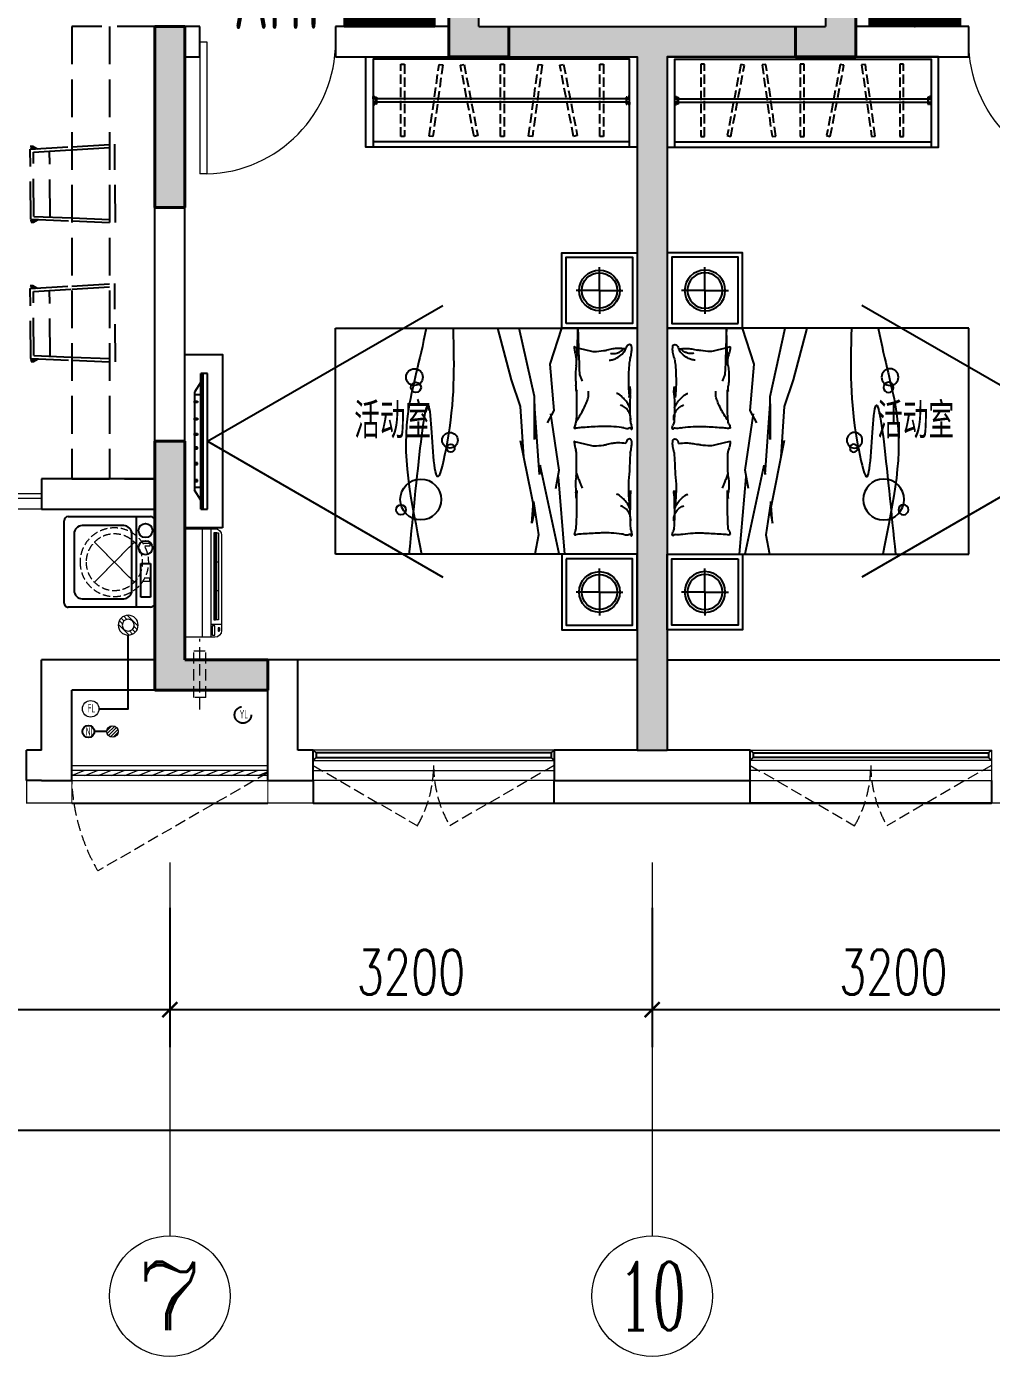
# Model space of a CAD drawing. Extents: x 3753737 to 4713801, y -857380 to 24339.
# Drawn here: x 4049263 to 4055663, y -772643 to -763823 of the extents above; entities that cross this region are included whole.
import ezdxf
from ezdxf.enums import TextEntityAlignment as Align

# ---------------------------------------------------------------- set-up
doc = ezdxf.new("R2010")
doc.units = 0
doc.header["$LTSCALE"] = 1000
doc.header["$MEASUREMENT"] = 0
for name, pattern in [('$1$DASH', [0.35, 0.25, -0.1]), ('3.5方案汇报，与郭总、侯月琴确定户型_t8$0$高层_t8$0$DASH', [0.35, 0.25, -0.1]), ('A户型$0$DASH', [0.35, 0.25, -0.1]), ('DASH', [0.35, 0.25, -0.1]), ('HIDDEN', [0.375, 0.25, -0.125])]:
    doc.linetypes.add(name, pattern=pattern)
doc.layers.get('0').update_dxf_attribs({"linetype": 'CONTINUOUS'})
doc.layers.get('Defpoints').update_dxf_attribs({"linetype": 'CONTINUOUS'})
for name, color, linetype in [('!!电气', 1, 'CONTINUOUS'), ('3-栏杆1', 252, 'CONTINUOUS'), ('3.5方案汇报，与郭总、侯月琴确定户型_t8$0$2020.03.04 -1安徽标准化洋房户型(UA）_t8_t8$0$A-家具-FURN', 251, 'CONTINUOUS'), ('3.5方案汇报，与郭总、侯月琴确定户型_t8$0$2020.03.04 -1安徽标准化洋房户型(UA）_t8_t8$0$fur', 252, 'CONTINUOUS'), ('3.5方案汇报，与郭总、侯月琴确定户型_t8$0$2020.03.04 -1安徽标准化洋房户型(UA）_t8_t8$0$FURN', 252, 'CONTINUOUS'), ('3.5方案汇报，与郭总、侯月琴确定户型_t8$0$2020.03.04 -1安徽标准化洋房户型(UA）_t8_t8$0$看线', 154, 'CONTINUOUS'), ('3.5方案汇报，与郭总、侯月琴确定户型_t8$0$高层_t8$0$LS-家具-LB', 8, 'CONTINUOUS'), ('5fur', 175, 'CONTINUOUS'), ('EQUIP-箱柜', 3, 'CONTINUOUS'), ('LS-家具-LB', 8, 'CONTINUOUS'), ('LVTRY', 252, 'CONTINUOUS'), ('TEL_TEXT', 7, 'CONTINUOUS'), ('VPIPE-凝结', 150, 'CONTINUOUS'), ('VPIPE-雨水', 4, 'DASH'), ('WALL', 252, 'CONTINUOUS'), ('保温', 6, 'CONTINUOUS'), ('看线', 185, 'CONTINUOUS')]:
    doc.layers.add(name, color=color, linetype=linetype)
for name, color, linetype, lineweight in [('AXIS', 114, 'CONTINUOUS', 20), ('AXIS_TEXT', 7, 'CONTINUOUS', 20), ('COLUMN', 252, 'CONTINUOUS', 40), ('EQUIP_地漏', 7, 'CONTINUOUS', 18), ('PUB_HATCH', 8, 'CONTINUOUS', 9), ('PUB_TEXT', 7, 'CONTINUOUS', 20), ('VPIPE-废水', 31, 'TG_F', 18), ('WINDOW', 146, 'CONTINUOUS', 20), ('平面-空调室内机', 176, 'CONTINUOUS', 9), ('平面-空调预留孔', 252, 'CONTINUOUS', 15), ('粉刷', 251, 'CONTINUOUS', 9)]:
    doc.layers.add(name, color=color, linetype=linetype, lineweight=lineweight)
doc.styles.add('_TCH_AXIS', font='COMPLEX', dxfattribs={"bigfont": 'GBCBIG'})
doc.styles.add('_TCH_DIM_T3', font='SIMPLEX.shx', dxfattribs={"width": 0.705882, "bigfont": 'GBCBIG.shx'})
doc.styles.add('_TCH_LABEL', font='COMPLEX', dxfattribs={"bigfont": 'GBCBIG'})
doc.styles.add('COMPLEX', font='COMPLEX')
doc.styles.get("Standard").update_dxf_attribs({"font": 'gbenor.shx', "bigfont": 'gbcbig.shx'})
doc.styles.add('TG_LINETYPE', font='SIMPLEX', dxfattribs={"width": 0.8, "height": 3, "bigfont": 'HZTXT'})
doc.linetypes.add('TG_F', pattern='A,2,-0.3,["F",TG_LINETYPE,S=0.1,R=0,X=-0.23,Y=-0.15],0', length=2.3)
doc.dimstyles.new('_TCH_ARCH&&100', dxfattribs={"dimtxt": 297.5, "dimasz": 100, "dimexe": 250, "dimexo": 300, "dimgap": 100, "dimtad": 1, "dimdec": 0, "dimzin": 0, "dimdsep": 46, "dimtxsty": '_TCH_DIM_T3', "dimblk": 'ARCHTICK', "dimcen": 0.09, "dimclrt": 7, "dimazin": 2, "dimtfac": 1, "dimtdec": 0, "dimtix": 1, "dimtmove": 2, "dimatfit": 3, "dimfxl": 1, "dimtolj": 1, "dimtzin": 0, "dimarcsym": 0})

# ---------------------------------------------------------------- blocks, each defined once
blk = doc.blocks.new('GFDGFSDFGD')
at = {"layer": 'PUB_HATCH'}
for points in [[(431966.6, 370823.7), (431316.6, 370823.7), (431316.6, 370623.7), (431766.6, 370623.7), (431766.6, 368523.7), (432166.6, 368523.7), (432166.6, 368723.7), (431966.6, 368723.7)], [(434266.6, 370823.7), (434266.6, 368723.7), (434066.6, 368723.7), (434066.6, 368523.7), (434466.6, 368523.7), (434466.6, 370623.7), (434916.6, 370623.7), (434916.6, 370823.7)], [(429816.6, 368723.7), (429816.6, 367523.7), (430016.6, 367523.7), (430016.6, 368723.7)], [(430566.6, 364323.7), (430566.6, 364523.7), (430016.6, 364523.7), (430016.6, 365973.7), (429816.6, 365973.7), (429816.6, 364323.7)]]:
    blk.add_hatch(color=256, dxfattribs=at).paths.add_polyline_path(points)
at = {"layer": 'COLUMN', "color": 252}
for p, q in [((431766.6, 370623.7), (431766.6, 368523.7)), ((434466.6, 368523.7), (434466.6, 370623.7)), ((429816.6, 368723.7), (429816.6, 367523.7)), ((430016.6, 368723.7), (429816.6, 368723.7)), ((430016.6, 367523.7), (430016.6, 368723.7)), ((432166.6, 368523.7), (432166.6, 368723.7)), ((434066.6, 368723.7), (434066.6, 368523.7)), ((431766.6, 368523.7), (432166.6, 368523.7)), ((434066.6, 368523.7), (434466.6, 368523.7)), ((429816.6, 367523.7), (430016.6, 367523.7)), ((430016.6, 365973.7), (429816.6, 365973.7)), ((429816.6, 365973.7), (429816.6, 364323.7)), ((430016.6, 364523.7), (430016.6, 365973.7)), ((430566.6, 364523.7), (430016.6, 364523.7)), ((430566.6, 364323.7), (430566.6, 364523.7)), ((429816.6, 364323.7), (430566.6, 364323.7))]:
    blk.add_line(p, q, dxfattribs=at)
blk = doc.blocks.new('GDFGDGRD')
at = {"layer": '保温', "linetype": 'Continuous', "ltscale": 10}
h = blk.add_hatch(dxfattribs=at)
h.set_pattern_fill('HEX', color=251, scale=10, angle=90, style=0)
h.set_pattern_definition([(90, (-70765.891, -151624.736), (-16.49778, 1e-15), [9.525, -19.05]), (210, (-70765.891, -151624.736), (8.24889, -14.2874966), [9.525, -19.05]), (150, (-70765.891, -151615.211), (-8.24889, -14.2874966), [9.525, -19.05])])
h.paths.add_polyline_path([(434066.6, 368523.7), (434066.6, 368723.7), (432166.6, 368723.7), (432166.6, 368523.7)])
h = blk.add_hatch(dxfattribs=at)
h.set_pattern_fill('HEX', color=251, scale=10, angle=90, style=0)
h.set_pattern_definition([(90, (-70765.891, -152124.736), (-16.49778, 1e-15), [9.525, -19.05]), (210, (-70765.891, -152124.736), (8.24889, -14.2874966), [9.525, -19.05]), (150, (-70765.891, -152115.211), (-8.24889, -14.2874966), [9.525, -19.05])])
h.paths.add_polyline_path([(433016.7, 363923.7), (433216.7, 363923.7), (433216.7, 368523.7), (433016.7, 368523.7)])
at = {"layer": '保温', "color": 251, "linetype": 'ByBlock', "ltscale": 10}
blk.add_line((433016.6, 363923.7), (433216.6, 363923.7), dxfattribs=at)
blk = doc.blocks.new('dongkong')
at = {"layer": '平面-空调预留孔', "color": 8, "linetype": 'HIDDEN', "ltscale": 0.3}
for p, q in [((-603796, 210899.9), (-603796, 210431.5)), ((-603836, 210821), (-603836, 210510.8)), ((-603836, 210821), (-603756, 210821)), ((-603756, 210821), (-603756, 210510.8))]:
    blk.add_line(p, q, dxfattribs=at)
blk.add_lwpolyline([(-603756, 210510.8), (-603836, 210510.8)], dxfattribs=at)
blk = doc.blocks.new('A$C001338C2')
at = {"color": 8}
for p, q in [((0, 249), (0, 22)), ((845, 304), (55, 304)), ((109, 215), (109, 304)), ((900, 22), (900, 249)), ((22, 0), (878, 0))]:
    blk.add_line(p, q, dxfattribs=at)
at = {"color": 8, "lineweight": 5}
for p, q in [((865, 279), (144, 279)), ((144, 279), (144, 266)), ((387, 279), (144, 279)), ((144, 279), (144, 253)), ((144, 266), (865, 266)), ((144, 240), (144, 253)), ((144, 253), (865, 253)), ((865, 240), (144, 240)), ((387, 240), (387, 279)), ((622, 240), (387, 240)), ((865, 279), (622, 279)), ((622, 279), (622, 240)), ((865, 253), (865, 279)), ((865, 266), (865, 240)), ((900, 215), (0, 215)), ((900, 143), (0, 143))]:
    blk.add_line(p, q, dxfattribs=at)
at = {"color": 8}
for points in [[(89, 226), (22, 226, -0.414214), (17, 232), (17, 243, -0.414214), (22, 249), (89, 249, -0.414214), (95, 243), (95, 232, -0.414214)], [(73, 275), (57, 275, -0.414214), (51, 281), (51, 283, -0.414214), (57, 289), (73, 289, -0.414214), (79, 283), (79, 281, -0.414214)]]:
    blk.add_lwpolyline(points, format="xyb", close=True, dxfattribs=at)
for centre, radius, start, end in [((55, 249), 55, 90, 180), ((845, 249), 55, 360, 90), ((22, 22), 22, 180, 270), ((878, 22), 22, 270, 360)]:
    blk.add_arc(centre, radius, start, end, dxfattribs=at)
blk = doc.blocks.new('ASDFSD')
at = {"layer": '3-栏杆1', "color": 5}
for p, q in [((681762.6, 334937.5), (681742.3, 334955.3)), ((681742.3, 334955.3), (681762.6, 334937.5)), ((681742.3, 334888.4), (681762.6, 334908.3)), ((683322.1, 334937.5), (681762.6, 334937.5)), ((681762.6, 334937.5), (681762.6, 334908.3)), ((681762.6, 334908.2), (683322.1, 334908.2)), ((683322.1, 334937.5), (683342.3, 334955.3)), ((683342.3, 334955.3), (683322.1, 334937.5)), ((683322.1, 334937.5), (683322.1, 334908.3)), ((683322.1, 334908.3), (683342.3, 334888.4)), ((683342.3, 334888.4), (683322.1, 334908.3))]:
    blk.add_line(p, q, dxfattribs=at)
blk = doc.blocks.new('$TwtSys$00000141')
at = {"color": 252}
for p, q in [((-47, 4), (-5, 46)), ((-47, 4), (-5, 46)), ((-44, -18), (18, 44)), ((-44, -18), (18, 44)), ((-33, -33), (33, 33)), ((-33, -33), (33, 33)), ((-16, -44), (44, 16)), ((-16, -44), (44, 16)), ((6, -46), (46, -6)), ((6, -46), (46, -6))]:
    blk.add_line(p, q, dxfattribs=at)
blk.add_circle((0, 0), 47, dxfattribs=at)
blk.add_circle((0, 0), 47, dxfattribs=at)
blk = doc.blocks.new('RECTANG')
for p, q in [((1, 1), (0, 1)), ((0, 1), (0, 0)), ((1, 0), (1, 1)), ((0, 0), (1, 0))]:
    blk.add_line(p, q)
blk = doc.blocks.new('洗衣机')
at = {"layer": 'LVTRY'}
for p, q in [((3790993.7, 243444.5), (3790993.7, 242899.1)), ((3791567.4, 243472.1), (3791021, 243472.1)), ((3791116.5, 243472.1), (3791116.5, 242871.5)), ((3791594.6, 242899.1), (3791594.6, 243444.5)), ((3791145.1, 242982.5), (3791145.1, 243358)), ((3791199, 243412.7), (3791474.9, 243412.7)), ((3791528.8, 243358), (3791528.8, 242982.5)), ((3791474.9, 242927.8), (3791199, 242927.8)), ((3791021, 242871.5), (3791567.4, 242871.5))]:
    blk.add_line(p, q, dxfattribs=at)
at = {"layer": 'LVTRY', "extrusion": (0, 0, -1)}
for centre, major_axis, start_param, end_param in [((3791021, 243444.5), (0, 27.6), -1.570796, 0), ((3791567.4, 243444.5), (0, 27.6), 0, 1.570796), ((3791055.1, 243379.8), (0, 46.9), 3.141593, 9.424778), ((3791199, 243358), (0, 54.7), 4.712389, 6.283185), ((3791474.9, 243358), (0, 54.7), 0, 1.570796), ((3791055.1, 243265.7), (0, 46.9), 3.141593, 9.424778), ((3791199, 242982.5), (0, 54.7), 3.141593, 4.712389), ((3791474.9, 242982.5), (0, 54.7), 1.570796, 3.141593), ((3791021, 242899.1), (0, 27.6), 3.141593, 4.712389), ((3791567.4, 242899.1), (0, 27.6), 1.570796, 3.141593)]:
    blk.add_ellipse(centre, major_axis=major_axis, ratio=0.986385, start_param=start_param, end_param=end_param, dxfattribs=at)
at = {"layer": 'LVTRY', "xscale": 63.25620569481588, "yscale": 224.5369532744355, "zscale": 64.12934308941763, "rotation": 180}
blk.add_blockref('RECTANG', (3791085.2, 243162.4), dxfattribs=at)
blk = doc.blocks.new('$TwtSys$00000543')
at = {"color": 252}
for p, q in [((-94, -9), (9, 94)), ((-9, -94), (94, 9)), ((12, 55), (42, 84)), ((40, 40), (66, 66)), ((55, 12), (84, 42)), ((-84, -42), (-55, -12)), ((-66, -66), (-40, -40)), ((-42, -84), (-12, -55))]:
    blk.add_line(p, q, dxfattribs=at)
for radius in [94, 56.4]:
    blk.add_circle((0, 0), radius, dxfattribs=at)
blk = doc.blocks.new('dnfhfn')
at = {"color": 252, "linetype": '$1$DASH', "ltscale": 0.2}
for p, q in [((101.9, 462.7, 0), (121.9, 462.7, 0)), ((101.9, 417.2, 0), (101.9, 462.7, 0)), ((121.9, 462.7, 0), (121.9, 429, 0)), ((353.1, 462.7, 0), (333.1, 462.7, 0)), ((333.1, 462.7, 0), (333.1, 429, 0)), ((353.1, 417.2, 0), (353.1, 462.7, 0))]:
    blk.add_line(p, q, dxfattribs=at)
at = {"color": 252, "linetype": '$1$DASH', "ltscale": 0.2, "elevation": 0}
for points in [[(94.9, 360.1), (94.9, 360.1), (360.1, 94.9), (360.1, 94.9)], [(360.1, 360.1), (94.9, 94.9), (94.9, 94.9), (360.1, 360.1)]]:
    blk.add_lwpolyline(points, close=True, dxfattribs=at)
at = {"color": 252, "linetype": '$1$DASH', "ltscale": 0.2}
for radius in [227.5, 187.5]:
    blk.add_circle((227.5, 227.5, 0), radius, dxfattribs=at)
blk = doc.blocks.new('FGDGDGRDGRRD')
at = {"layer": '5fur', "color": 252, "linetype": 'A户型$0$DASH'}
for p, q in [((428534.8, 366458.3), (427984.8, 366458.3)), ((427984.8, 366458.3), (427984.8, 363458.3)), ((428234.8, 366458.3), (428234.8, 363458.3)), ((428534.8, 363458.3), (428534.8, 366458.3)), ((427984.8, 365661.4), (428269.5, 365678.2)), ((428274.6, 365158.1), (428269.5, 365678.2)), ((427709.2, 365664.3), (427726.5, 365664.5)), ((427709.2, 365664.3), (427737.5, 365646.7)), ((427709.3, 365650.7), (427716.2, 365645.4)), ((427709.4, 365645), (427984.8, 365661.4)), ((427713.9, 365180.3), (427709.4, 365645)), ((427726.5, 365664.5), (427756.5, 365647.8)), ((427729.6, 365626.2), (427984.8, 365641.3)), ((427733.7, 365199.5), (427729.6, 365626.2)), ((427842.2, 365195.2), (427837.9, 365632.6)), ((427984.8, 365641.3), (428269.7, 365658.2)), ((427713.9, 365180.3), (427984.8, 365169.6)), ((427714, 365174.6), (427720.8, 365180)), ((427714, 365174.6), (427714.1, 365161)), ((427714.1, 365161), (427742, 365179.2)), ((427714.1, 365161), (427731.4, 365161.2)), ((427731.4, 365161.2), (427761.1, 365178.4)), ((427733.7, 365199.5), (427984.8, 365189.6)), ((427984.8, 365189.6), (428274.4, 365178.1)), ((427984.8, 365169.6), (428274.6, 365158.1)), ((427709.2, 364740.6), (427726.5, 364740.7)), ((427709.2, 364740.6), (427737.5, 364722.9)), ((427709.3, 364727), (427716.2, 364721.7)), ((427709.4, 364721.3), (427984.8, 364737.6)), ((427713.9, 364256.6), (427709.4, 364721.3)), ((427726.5, 364740.7), (427756.5, 364724.1)), ((427729.6, 364702.4), (427984.8, 364717.6)), ((427842.2, 364271.5), (427837.9, 364708.9)), ((427984.8, 364737.6), (428269.5, 364754.5)), ((427984.8, 364717.6), (428269.7, 364734.4)), ((428274.6, 364234.3), (428269.5, 364754.5)), ((427733.7, 364275.8), (427729.6, 364702.4)), ((427733.7, 364275.8), (427984.8, 364265.8)), ((427984.8, 364265.8), (428274.4, 364254.4)), ((427713.9, 364256.6), (427984.8, 364245.8)), ((427714, 364250.9), (427720.8, 364256.3)), ((427714, 364250.9), (427714.1, 364237.3)), ((427714.1, 364237.3), (427742, 364255.4)), ((427714.1, 364237.3), (427731.4, 364237.4)), ((427731.4, 364237.4), (427761.1, 364254.7)), ((427984.8, 364245.8), (428274.6, 364234.3)), ((427984.8, 363458.3), (428534.8, 363458.3))]:
    blk.add_line(p, q, dxfattribs=at)
blk = doc.blocks.new('3.5方案汇报，与郭总、侯月琴确定户型_t8$0$2020.03.04 -1安徽标准化洋房户型(UA）_t8_t8$0$A-F-Bed1500-4')
at = {"color": 252}
for p, q in [((-750, 0), (750, 0)), ((-750, -2000), (-750, 0)), ((750, 0), (750, -2000)), ((-617.8, -386.2), (-597.1, -303.6)), ((8.5, -386.2), (29.2, -303.6)), ((-625.3, -416.2), (-617.8, -386.2)), ((1, -416.2), (8.5, -386.2)), ((-511.9, -577.2), (-750, -498.5)), ((192.2, -516.7), (-181.9, -571.7)), ((746.3, -516.7), (159.2, -643.1)), ((313.2, -538.7), (192.2, -516.7)), ((750, -478.8), (236.2, -522.2)), ((-203.9, -549.7), (-511.9, -577.2)), ((-121.4, -593.7), (-203.9, -549.7)), ((-297.4, -681.6), (-750, -781.9)), ((-11.3, -681.6), (-297.4, -681.6)), ((219.7, -648.6), (-247.9, -681.6)), ((-247.9, -681.6), (-11.3, -681.6)), ((-5.8, -775.1), (461.8, -681.6)), ((159.2, -643.1), (219.7, -648.6)), ((399.8, -687.1), (619.8, -654.1)), ((542.8, -698.1), (399.8, -687.1)), ((461.8, -681.6), (542.8, -698.1)), ((619.8, -654.1), (750, -678.8)), ((-407.4, -835.5), (-231.4, -775.1)), ((-231.4, -775.1), (103.3, -753.3)), ((-750, -926.6), (-407.4, -835.5)), ((750, -2000), (-750, -2000))]:
    blk.add_line(p, q, dxfattribs=at)
for points in [[(-221.2, -48.4, 0.027842), (-245, -59.1, 0.048685), (-257.6, -67.1, 0.023666), (-285.5, -91.5, 0.031223), (-304.5, -112.2, 0.046801), (-309.6, -119.9, 0.023191), (-317.6, -136.6)], [(-139.2, -42.8, 0.088153), (-173.8, -46.3, 0.088153), (-205, -61.5, 0.077547), (-226.6, -83.1, 0.077547), (-240.7, -110.3)], [(-135.5, -403.1, 0.016108), (-174.4, -376.8, 0.024599), (-201.2, -361.8, 0.009477), (-250.3, -338.5, 0.015937), (-280.1, -326.1, 0.072521), (-296.4, -322.5, 0.033339), (-332.7, -322.4)], [(-521.7, -401.5, 0.009729), (-744.4, -392.5, 0.002723), (-441.6, -382.4, 0.007971), (-419.8, -373.4, 0.007971), (-398.4, -363.6)], [(213.5, -401.5, 0.009729), (240.8, -392.5, 0.009729), (267.7, -382.4, 0.007971), (289.4, -373.4, 0.007971), (310.9, -363.6)]]:
    blk.add_lwpolyline(points, format="xyb", dxfattribs=at)
for centre, radius in [((-6.3, -1241.9), 51.6), ((46.1, -1236.6), 26.2), ((386.6, -1435.5), 135.8), ((-425.4, -1477.4), 55.7), ((-357.3, -1467), 33.5), ((454.7, -1566.4), 33.1)]:
    blk.add_circle(centre, radius, dxfattribs=at)
for centre, radius, start, end in [((-628.3, -50), 13.1, 101.27238, 206.58052), ((-609.5, -40.6), 34.2, 206.58052, 265.59979), ((-613.2, -125.8), 90.4, 90, 101.27238), ((-123.4, -127.8), 491.8, 173.76764, 180), ((-613.2, -196.5), 161.1, 81.56281, 90), ((-676.3, -199.1), 139.9, 45.09762, 62.79641), ((-634.3, -338.6), 304.8, 74.25602, 81.56281), ((-485.9, 187.9), 242.2, 254.25602, 262.45315), ((-402.1, 1074.8), 1132.9, 264.1433, 270.00126), ((-402.1, 990.8), 1049, 270, 276.0867), ((-335.3, -196.9), 152.4, 92.53859, 100.18988), ((-468.1, -1934), 1890.1, 84.61873, 86.78996), ((-329.2, -334), 289.7, 85.19815, 92.53859), ((-231.9, 824.8), 873.2, 265.19815, 269.42426), ((-225.6, 1445.8), 1494.3, 269.42426, 271.90789), ((-203.2, 772.7), 820.8, 271.90789, 275.25919), ((-132.9, 9.1), 53.9, 275.25919, 300.65125), ((-90.7, -62.2), 28.9, 85.69746, 120.65125), ((106.1, -129.3), 198.3, 167.89054, 172.3191), ((-90.4, -58.4), 25.1, 68.2117, 85.69746), ((-72.2, -48.6), 15.6, 158.0096, 201.42098), ((-328.3, -36.1), 246, 347.89054, 351.86652), ((-82.7, -44.4), 4.28, 78.10694, 158.0096), ((-117.3, -66.3), 32.8, 351.86652, 21.42098), ((-81.3, -37.9), 2.32, 258.10694, 19.56397), ((-82.4, -38.3), 3.42, 19.56397, 68.2117), ((-2.1, -50), 13.1, 101.27238, 206.58052), ((16.8, -40.6), 34.2, 206.58052, 265.59979), ((13, -125.8), 90.4, 90, 101.27238), ((502.9, -127.8), 491.8, 173.76764, 180), ((13, -196.5), 161.1, 81.56281, 90), ((-8, -338.6), 304.8, 74.25602, 81.56281), ((347.8, 4073.2), 4127.5, 266.20601, 268.19145), ((307.2, 624.5), 682.7, 262.45315, 270), ((307.2, 990.8), 1049, 270, 276.0867), ((338.9, -334), 289.7, 85.19815, 92.53859), ((498.7, 6156.8), 6203.8, 268.40567, 269.60458), ((436.3, 824.8), 873.2, 265.19815, 269.42426), ((653.8, -374.1), 391.6, 128.38857, 133.81151), ((458.3, -127.3), 76.8, 117.23959, 128.38857), ((362.3, 474.1), 529.3, 276.0867, 280.18988), ((530.3, -267.1), 234, 110.86028, 117.23959), ((442.5, 1445.8), 1494.3, 269.42426, 271.90789), ((521.6, -141.7), 99.2, 143.82335, 161.56035), ((521.6, -141.7), 99.2, 126.08636, 143.82335), ((521.6, -141.7), 99.2, 105.93524, 126.08636), ((443.4, 2582.7), 2630.7, 271.06466, 272.93655), ((521.6, -141.7), 99.2, 85.78412, 105.93524), ((573.2, 9.1), 53.9, 275.25919, 300.65125), ((615.4, -62.2), 28.9, 85.69746, 120.65125), ((812.3, -129.3), 198.3, 167.89054, 172.3191), ((615.7, -58.4), 25.1, 68.2117, 85.69746), ((633.9, -48.6), 15.6, 158.0096, 201.42098), ((377.8, -36.1), 246, 347.89054, 351.86652), ((588.9, -66.3), 32.8, 351.86652, 21.42098), ((623.5, -44.4), 4.28, 78.10694, 158.0096), ((624.8, -37.9), 2.32, 258.10694, 19.56397), ((623.8, -38.3), 3.42, 19.56397, 68.2117), ((-411.2, -127.8), 204, 180, 189.68437), ((-666.9, -163.1), 89.9, 41.44291, 53.73593), ((257.2, -13.7), 882, 189.68437, 192.19838), ((-639, -138.5), 52.6, 25.35512, 41.44291), ((-728, -180.6), 151.1, 21.81492, 25.35512), ((-778.6, -200.9), 205.6, 18.7799, 21.81492), ((-637.1, -152.8), 56.2, 0, 18.7799), ((-672.5, -152.8), 91.5, 345.31489, 0), ((-676.3, -199.1), 139.9, 27.39883, 45.09762), ((-676.3, -199.1), 139.9, 16.51498, 27.39883), ((-676.3, -199.1), 139.9, 5.63113, 16.51498), ((580.5, -211.1), 678.7, 176.63125, 181.63309), ((814.4, -224.8), 913.1, 172.3191, 176.63125), ((215.1, -127.8), 204, 180, 189.68437), ((883.5, -13.7), 882, 189.68437, 192.19838), ((534.8, -214.8), 200.2, 151.68324, 156.99723), ((402, -143.2), 49.3, 140.96506, 151.68324), ((538.6, -254), 225.2, 133.81151, 140.96506), ((1286.7, -211.1), 678.7, 176.63125, 181.63309), ((1520.6, -224.8), 913.1, 172.3191, 176.63125), ((-914.9, -267.1), 317.1, 8.00505, 12.19838), ((-1253.2, -314.6), 658.8, 2.66488, 8.00505), ((1266.7, -191.5), 1365.2, 181.63309, 183.05496), ((13519.6, 462.4), 13635.6, 183.05496, 183.50486), ((-288.6, -267.1), 317.1, 8.00505, 12.19838), ((-627, -314.6), 658.8, 2.66488, 8.00505), ((1972.9, -191.5), 1365.2, 181.63309, 183.05496), ((14225.8, 462.4), 13635.6, 183.05496, 183.50486), ((-662.8, -287.2), 67.7, 345.95481, 2.66488), ((-36.5, -287.2), 67.7, 345.95481, 2.66488), ((-624.4, -416.4), 0.917, 165.95506, 274.08294), ((-643.6, -147.3), 270.8, 274.08294, 279.4841), ((-636.8, -187.8), 229.7, 279.4841, 287.38641), ((-532.4, -521.2), 119.7, 96.43405, 107.38641), ((-529.5, -547.2), 145.9, 78.44144, 96.43405), ((-433.2, 75.2), 484.2, 262.03917, 271.8979), ((-484.5, 994.5), 1404.8, 272.74906, 274.61758), ((-273.5, -1618.3), 1216.5, 92.60963, 94.61758), ((-244.8, -6117.7), 5718.5, 89.71346, 90.97038), ((-321, -340.7), 62.9, 250.78629, 262.77597), ((-222.1, -1563.3), 1164, 86.42603, 89.71346), ((-158.6, -547.2), 145.9, 77.13096, 86.42603), ((-136.2, -449.1), 45.3, 62.71588, 77.13096), ((-80.3, -340.6), 76.7, 242.71588, 253.77885), ((-77.3, -330.3), 87.5, 253.77885, 262.87961), ((230.2, -351.5), 321.2, 183.50486, 189.99836), ((-87.9, -415.8), 1.32, 262.87961, 343.30223), ((-105.2, -410.6), 19.3, 343.30223, 9.99836), ((1.9, -416.4), 0.917, 165.95506, 274.08294), ((-17.3, -147.3), 270.8, 274.08294, 279.4841), ((-10.6, -187.8), 229.7, 279.4841, 287.38641), ((93.9, -521.2), 119.7, 96.43405, 107.38641), ((135.8, -2065.3), 1664, 86.58211, 91.90513), ((281, -178.9), 230.1, 258.44144, 272.74906), ((224.7, 994.5), 1404.8, 272.74906, 274.61758), ((423.3, -6117.7), 5718.5, 89.71346, 90.97038), ((412.3, 653.9), 1057.4, 265.3453, 268.26839), ((435.7, -1618.3), 1216.5, 92.60963, 94.61758), ((446.1, -1563.3), 1164, 86.42603, 89.71346), ((495.2, -1386.3), 985.1, 85.05951, 88.63568), ((570, -449.1), 45.3, 62.71588, 77.13096), ((625.9, -340.6), 76.7, 242.71588, 253.77885), ((628.9, -330.3), 87.5, 253.77885, 262.87961), ((936.3, -351.5), 321.2, 183.50486, 189.99836), ((618.2, -415.8), 1.32, 262.87961, 343.30223), ((601, -410.6), 19.3, 343.30223, 9.99836)]:
    blk.add_arc(centre, radius, start, end, dxfattribs=at)
for points, knots in [([(-750, -1220.9), (-476.8, -1214.8), (-219.5, -1206.6), (406.7, -1343.6), (-750, -1378.3), (203.9, -1456.5), (750, -1514.1)], [0, 0, 0, 0, 692.785923, 915.160849, 1290.08623, 2337.669759, 2337.669759, 2337.669759, 2337.669759]), ([(-750, -1398.9), (-520.4, -1444.7), (-9, -1599.5), (374.4, -1500.2), (750, -1430.3)], [0, 0, 0, 0, 470.099243, 1589.098475, 1589.098475, 1589.098475, 1589.098475])]:
    blk.add_open_spline(points, degree=3, knots=knots, dxfattribs=at)
blk = doc.blocks.new('3.5方案汇报，与郭总、侯月琴确定户型_t8$0$2020.03.04 -1安徽标准化洋房户型(UA）_t8_t8$0$VCBCXVBCXVBV')
at = {"color": 252}
for p, q in [((212022, 120965.5), (212022, 121120.5)), ((212022, 120965.5), (211867, 120965.5)), ((212022, 120965.5), (212022, 120810.5)), ((212022, 120965.5), (212177, 120965.5)), ((212022, 118965.5), (212022, 119120.5)), ((212022, 118965.5), (211867, 118965.5)), ((212022, 118965.5), (212022, 118810.5)), ((212022, 118965.5), (212177, 118965.5))]:
    blk.add_line(p, q, dxfattribs=at)
for points in [[(211772, 120715.5), (211772, 121215.5), (212272, 121215.5), (212272, 120715.5)], [(211802, 120745.5), (211802, 121185.5), (212242, 121185.5), (212242, 120745.5)], [(211772, 119215.5), (211772, 118715.5), (212272, 118715.5), (212272, 119215.5)], [(211802, 119185.5), (211802, 118745.5), (212242, 118745.5), (212242, 119185.5)]]:
    blk.add_lwpolyline(points, close=True, dxfattribs=at)
for centre, radius in [((212022, 120965.5), 135), ((212022, 120965.5), 117), ((212022, 118965.5), 135), ((212022, 118965.5), 117)]:
    blk.add_circle(centre, radius, dxfattribs=at)
at = {"layer": '3.5方案汇报，与郭总、侯月琴确定户型_t8$0$2020.03.04 -1安徽标准化洋房户型(UA）_t8_t8$0$A-家具-FURN', "color": 252, "rotation": 270}
blk.add_blockref('3.5方案汇报，与郭总、侯月琴确定户型_t8$0$2020.03.04 -1安徽标准化洋房户型(UA）_t8_t8$0$A-F-Bed1500-4', (212272, 119965.5), dxfattribs=at)
blk = doc.blocks.new('3.5方案汇报，与郭总、侯月琴确定户型_t8$0$2020.03.04 -1安徽标准化洋房户型(UA）_t8_t8$0$sdfgsdfgsdfg')
at = {"layer": '3.5方案汇报，与郭总、侯月琴确定户型_t8$0$2020.03.04 -1安徽标准化洋房户型(UA）_t8_t8$0$FURN'}
h = blk.add_hatch(dxfattribs=at)
h.set_pattern_fill('ANSI31', color=256, scale=100, angle=225, style=0)
h.set_pattern_definition([(360, (-130272.125, -44238.089), (4e-15, 9.152), [])])
h.paths.add_polyline_path([(-68957.8, -54984.3), (-68957.8, -54178.9), (-68972, -54178.9), (-68972, -54984.3)])
for p, q in [((-68997.5, -54581.6), (-70393.9, -53775.4)), ((-68957.8, -54178.9), (-68997.5, -54178.9)), ((-68997.5, -54178.9), (-68997.5, -54984.3)), ((-68972, -54178.9), (-68972, -54984.3)), ((-68957.8, -54178.9), (-68957.8, -54984.3)), ((-68957.8, -54230.8), (-68920, -54290.5)), ((-68920, -54872.7), (-68920, -54290.5)), ((-68957.8, -54306.5), (-68920, -54306.5)), ((-68937.6, -54343.1), (-68937.6, -54352.6)), ((-68920, -54343.1), (-68937.6, -54343.1)), ((-68937.6, -54352.6), (-68920, -54352.6)), ((-68920, -54352.6), (-68920, -54343.1)), ((-68937.6, -54444.2), (-68937.6, -54453.8)), ((-68920, -54444.2), (-68937.6, -54444.2)), ((-68937.6, -54453.8), (-68920, -54453.8)), ((-68920, -54453.8), (-68920, -54444.2)), ((-68937.6, -54536.4), (-68937.6, -54546)), ((-68920, -54536.4), (-68937.6, -54536.4)), ((-68920, -54546), (-68920, -54536.4)), ((-68997.5, -54581.6), (-70393.9, -55387.8)), ((-68937.6, -54546), (-68920, -54546)), ((-68937.6, -54626.8), (-68937.6, -54617.2)), ((-68937.6, -54617.2), (-68920, -54617.2)), ((-68920, -54626.8), (-68937.6, -54626.8)), ((-68920, -54617.2), (-68920, -54626.8)), ((-68937.6, -54719), (-68937.6, -54709.4)), ((-68937.6, -54709.4), (-68920, -54709.4)), ((-68920, -54719), (-68937.6, -54719)), ((-68920, -54709.4), (-68920, -54719)), ((-68937.6, -54820.1), (-68937.6, -54810.6)), ((-68937.6, -54810.6), (-68920, -54810.6)), ((-68920, -54820.1), (-68937.6, -54820.1)), ((-68920, -54810.6), (-68920, -54820.1)), ((-68957.8, -54856.7), (-68920, -54856.7)), ((-68957.8, -54932.4), (-68920, -54872.7)), ((-68997.5, -54984.3), (-68957.8, -54984.3))]:
    blk.add_line(p, q, dxfattribs=at)
blk = doc.blocks.new('*U272')
at = {"layer": '3.5方案汇报，与郭总、侯月琴确定户型_t8$0$高层_t8$0$LS-家具-LB'}
for p, q in [((50, -280), (50, -263.4)), ((50, -263.4), (60.2, -263.4)), ((60.2, -263.4), (60.2, -280)), ((1739.8, -263.4), (1739.8, -280)), ((1750, -263.4), (1739.8, -263.4)), ((1750, -280), (1750, -263.4)), ((67.8, -280), (50, -280)), ((50, -280), (67.8, -280)), ((60.2, -280), (50, -280)), ((67.8, -300.5), (50, -300.5)), ((50, -300.5), (67.8, -300.5)), ((50, -300.5), (50, -317.1)), ((60.2, -300.5), (50, -300.5)), ((50, -317.1), (60.2, -317.1)), ((60.2, -317.1), (60.2, -300.5)), ((67.8, -313.4), (67.8, -267.1)), ((67.8, -267.1), (72.2, -267.1)), ((72.2, -313.4), (67.8, -313.4)), ((72.1, -280), (1727.8, -280)), ((72.1, -300.5), (1727.8, -300.5)), ((72.2, -267.1), (72.2, -313.4)), ((1727.8, -267.1), (1727.8, -313.4)), ((1732.2, -267.1), (1727.8, -267.1)), ((1727.8, -313.4), (1732.2, -313.4)), ((1732.2, -313.4), (1732.2, -267.1)), ((1732.2, -280), (1750, -280)), ((1732.2, -300.5), (1750, -300.5)), ((1739.8, -280), (1750, -280)), ((1739.8, -300.5), (1750, -300.5)), ((1739.8, -317.1), (1739.8, -300.5)), ((1750, -317.1), (1739.8, -317.1)), ((1750, -300.5), (1750, -317.1)), ((50, -565), (1750, -565)), ((50, -600), (1750, -600))]:
    blk.add_line(p, q, dxfattribs=at)
blk.add_lwpolyline([(50, -600), (50, -15), (1750, -15), (1750, -600), (1800, -600), (1800, 0), (0, 0), (0, -600), (50, -600)], dxfattribs=at)
at = {"layer": '3.5方案汇报，与郭总、侯月琴确定户型_t8$0$高层_t8$0$LS-家具-LB', "color": 251, "linetype": '3.5方案汇报，与郭总、侯月琴确定户型_t8$0$高层_t8$0$DASH', "ltscale": 0.25}
for points in [[(222.1, -50), (222.1, -530), (247.1, -530), (247.1, -50)], [(487.6, -52), (397, -523.3), (421.5, -528), (512.2, -56.7)], [(629.3, -54), (695, -529.5), (719.7, -526), (654.1, -50.5)], [(882.1, -50), (882.1, -530), (907.1, -530), (907.1, -50)], [(1147.6, -52), (1057, -523.3), (1081.5, -528), (1172.2, -56.7)], [(1289.3, -54), (1355, -529.5), (1379.7, -526), (1314.1, -50.5)], [(1542.1, -50), (1542.1, -530), (1567.1, -530), (1567.1, -50)]]:
    blk.add_lwpolyline(points, close=True, dxfattribs=at)
blk = doc.blocks.new('_ArchTick')
at = {"color": 0, "linetype": 'ByBlock', "const_width": 0.15}
blk.add_lwpolyline([(-0.5, -0.5), (0.5, 0.5)], dxfattribs=at)
blk = doc.blocks.new('*D458')
at = {"layer": 'AXIS', "color": 0, "lineweight": -2, "transparency": 16777216}
for p, q in [((-100, -944.9), (-100, -2669.9)), ((50100, -944.9), (50100, -2669.9)), ((-100, -2419.9), (50100, -2419.9))]:
    blk.add_line(p, q, dxfattribs=at)
at = {"layer": 'Defpoints', "color": 0, "transparency": 16777216}
for p in [(-100, -644.9), (50100, -644.9), (50100, -2419.9)]:
    blk.add_point(p, dxfattribs=at)
at = {"layer": 'AXIS', "color": 0, "lineweight": -2, "transparency": 16777216, "xscale": 100, "yscale": 100, "zscale": 100, "rotation": 180}
blk.add_blockref('_ArchTick', (-100, -2419.9), dxfattribs=at)
at = {"layer": 'AXIS', "color": 0, "lineweight": -2, "transparency": 16777216, "xscale": 100, "yscale": 100, "zscale": 100}
blk.add_blockref('_ArchTick', (50100, -2419.9), dxfattribs=at)
at = {"layer": 'AXIS', "color": 7, "transparency": 16777216, "insert": (25000, -2171.1), "char_height": 297.5, "attachment_point": 5, "style": '_TCH_DIM_T3'}
blk.add_mtext('\\A1;50200', dxfattribs=at)
blk = doc.blocks.new('*D461')
at = {"layer": 'AXIS', "color": 0, "lineweight": -2, "transparency": 16777216}
for p, q in [((3500, -944.9), (3500, -1869.9)), ((9300, -944.9), (9300, -1869.9)), ((3500, -1619.9), (9300, -1619.9))]:
    blk.add_line(p, q, dxfattribs=at)
at = {"layer": 'Defpoints', "color": 0, "transparency": 16777216}
for p in [(3500, -644.9), (9300, -644.9), (9300, -1619.9)]:
    blk.add_point(p, dxfattribs=at)
at = {"layer": 'AXIS', "color": 0, "lineweight": -2, "transparency": 16777216, "xscale": 100, "yscale": 100, "zscale": 100, "rotation": 180}
blk.add_blockref('_ArchTick', (3500, -1619.9), dxfattribs=at)
at = {"layer": 'AXIS', "color": 0, "lineweight": -2, "transparency": 16777216, "xscale": 100, "yscale": 100, "zscale": 100}
blk.add_blockref('_ArchTick', (9300, -1619.9), dxfattribs=at)
at = {"layer": 'AXIS', "color": 7, "transparency": 16777216, "insert": (6400, -1371.1), "char_height": 297.5, "attachment_point": 5, "style": '_TCH_DIM_T3'}
blk.add_mtext('\\A1;5800', dxfattribs=at)
blk = doc.blocks.new('*D462')
at = {"layer": 'AXIS', "color": 0, "lineweight": -2, "transparency": 16777216}
for p, q in [((9300, -944.9), (9300, -1869.9)), ((12500, -944.9), (12500, -1869.9)), ((9300, -1619.9), (12500, -1619.9))]:
    blk.add_line(p, q, dxfattribs=at)
at = {"layer": 'Defpoints', "color": 0, "transparency": 16777216}
for p in [(9300, -644.9), (12500, -644.9), (12500, -1619.9)]:
    blk.add_point(p, dxfattribs=at)
at = {"layer": 'AXIS', "color": 0, "lineweight": -2, "transparency": 16777216, "xscale": 100, "yscale": 100, "zscale": 100, "rotation": 180}
blk.add_blockref('_ArchTick', (9300, -1619.9), dxfattribs=at)
at = {"layer": 'AXIS', "color": 0, "lineweight": -2, "transparency": 16777216, "xscale": 100, "yscale": 100, "zscale": 100}
blk.add_blockref('_ArchTick', (12500, -1619.9), dxfattribs=at)
at = {"layer": 'AXIS', "color": 7, "transparency": 16777216, "insert": (10900, -1371.1), "char_height": 297.5, "attachment_point": 5, "style": '_TCH_DIM_T3'}
blk.add_mtext('\\A1;3200', dxfattribs=at)
blk = doc.blocks.new('*D463')
at = {"layer": 'AXIS', "color": 0, "lineweight": -2, "transparency": 16777216}
for p, q in [((12500, -944.9), (12500, -1869.9)), ((15700, -944.9), (15700, -1869.9)), ((12500, -1619.9), (15700, -1619.9))]:
    blk.add_line(p, q, dxfattribs=at)
at = {"layer": 'Defpoints', "color": 0, "transparency": 16777216}
for p in [(12500, -644.9), (15700, -644.9), (15700, -1619.9)]:
    blk.add_point(p, dxfattribs=at)
at = {"layer": 'AXIS', "color": 0, "lineweight": -2, "transparency": 16777216, "xscale": 100, "yscale": 100, "zscale": 100, "rotation": 180}
blk.add_blockref('_ArchTick', (12500, -1619.9), dxfattribs=at)
at = {"layer": 'AXIS', "color": 0, "lineweight": -2, "transparency": 16777216, "xscale": 100, "yscale": 100, "zscale": 100}
blk.add_blockref('_ArchTick', (15700, -1619.9), dxfattribs=at)
at = {"layer": 'AXIS', "color": 7, "transparency": 16777216, "insert": (14100, -1371.1), "char_height": 297.5, "attachment_point": 5, "style": '_TCH_DIM_T3'}
blk.add_mtext('\\A1;3200', dxfattribs=at)
blk = doc.blocks.new('_AXISO')
blk.add_circle((0, 0), 0.5)
at = {"layer": 'AXIS_TEXT', "style": 'COMPLEX', "width": 1.041667}
blk.add_attdef('A', text='', height=0.56, dxfattribs=at).set_placement((-0.25, -0.28), (0.25, -0.28), align=Align.FIT)
blk = doc.blocks.new('$DorLib2D$00000138')
at = {"color": 0, "linetype": 'Continuous'}
for p, q in [((-0.2875, 0), (-0.2875, 0.1538)), ((-0.2875, 0.1538), (0, 0.1538)), ((0, 0.1538), (0, 0)), ((0.2875, 0.1538), (0, 0.1538)), ((0.2875, 0), (0.2875, 0.1538)), ((-0.5, -0.1399), (-0.5, 0)), ((-0.5, 0), (-0.2188, 0)), ((0, 0), (-0.2875, 0)), ((-0.2188, 0), (-0.2188, -0.1399)), ((0, 0), (0.2875, 0)), ((0.2188, 0), (0.2188, -0.1399)), ((0.5, 0), (0.2188, 0)), ((0.5, 0), (0.5, -0.1946)), ((0.5, -0.1399), (0.5, 0)), ((-0.2188, -0.1399), (-0.5, -0.1399)), ((0.2188, -0.1399), (0.5, -0.1399)), ((-0.1857, -0.186), (-0.037, -0.186)), ((-0.037, -0.186), (-0.1019, -0.2583)), ((-0.1019, -0.2583), (-0.1019, -0.186)), ((0.1857, -0.186), (0.037, -0.186)), ((0.037, -0.186), (0.1019, -0.2583)), ((0.1019, -0.2583), (0.1019, -0.186))]:
    blk.add_line(p, q, dxfattribs=at)
blk = doc.blocks.new('$WINLIB2D$00000001')
at = {"color": 0}
for points in [[(-0.5, 0.5), (-0.5, -0.5)], [(-0.5, 0.5), (0.5, 0.5)], [(0.5, -0.5), (0.5, 0.5)], [(0.5, 0.1667), (-0.5, 0.1667)], [(0.5, -0.1667), (-0.5, -0.1667)], [(-0.5, -0.5), (0.5, -0.5)]]:
    blk.add_lwpolyline(points, dxfattribs=at)
blk = doc.blocks.new('$DorLib2D$00000001')
for p, q in [((0.45, 0.975), (0.5, 0.975)), ((0.45, 0), (0.45, 0.975)), ((0.5, 0), (0.5, 0.975)), ((0.5, 0), (0.45, 0))]:
    blk.add_line(p, q)
at = {"lineweight": 13}
blk.add_arc((0.475, 0), 0.975, 91.46928, 180, dxfattribs=at)
blk = doc.blocks.new('$WINLIB2D$00000039')
at = {"color": 0}
for points in [[(-0.5, 0.5), (-0.5, -0.5)], [(0.5, 0.5), (-0.5, 0.5)], [(0.5, -0.5), (0.5, 0.5)], [(-0.5, 0.1667), (0.5, 0.1667)], [(-0.3839, -0.1667), (-0.448, 0.1667)], [(-0.3159, -0.1667), (-0.38, 0.1667)], [(-0.2479, -0.1667), (-0.312, 0.1667)], [(-0.1799, -0.1667), (-0.244, 0.1667)], [(-0.1119, -0.1667), (-0.176, 0.1667)], [(-0.0439, -0.1667), (-0.108, 0.1667)], [(0.0241, -0.1667), (-0.04, 0.1667)], [(0.0921, -0.1667), (0.028, 0.1667)], [(0.16, -0.1667), (0.0959, 0.1667)], [(0.228, -0.1667), (0.1639, 0.1667)], [(0.296, -0.1667), (0.2319, 0.1667)], [(0.364, -0.1667), (0.2999, 0.1667)], [(0.432, -0.1667), (0.3679, 0.1667)], [(0.5, -0.1667), (0.4359, 0.1667)], [(-0.4519, -0.1667), (-0.5, 0.0836)], [(-0.5, -0.1667), (0.5, -0.1667)], [(0.5, -0.5), (-0.5, -0.5)]]:
    blk.add_lwpolyline(points, dxfattribs=at)
blk = doc.blocks.new('*X7')
at = {"color": 0}
for p, q in [((-250, 32.8), (-82.8, 200)), ((-250, 68.2), (-118.2, 200)), ((-250, 103.6), (-153.6, 200)), ((-250, 138.9), (-188.9, 200)), ((-250, 174.3), (-224.3, 200)), ((-247.5, 0), (-47.5, 200)), ((-212.1, 0), (-12.1, 200)), ((-176.8, 0), (23.2, 200)), ((-141.4, 0), (58.6, 200)), ((-106.1, 0), (93.9, 200)), ((-70.7, 0), (129.3, 200)), ((-35.4, 0), (164.6, 200)), ((0, 0), (200, 200)), ((35.4, 0), (235.4, 200)), ((70.7, 0), (250, 179.3)), ((106.1, 0), (250, 143.9)), ((141.4, 0), (250, 108.6)), ((176.8, 0), (250, 73.2)), ((212.1, 0), (250, 37.9)), ((247.5, 0), (250, 2.5))]:
    blk.add_line(p, q, dxfattribs=at)
blk = doc.blocks.new('$equip$00001421')
for p, q in [((0.75, 0.6), (-0.75, 0.6)), ((-0.75, 0.6), (-0.75, 0)), ((0.75, 0), (0.75, 0.6)), ((-0.75, 0), (0.75, 0))]:
    blk.add_line(p, q)
at = {"const_width": 0.6}
blk.add_lwpolyline([(-0.75, 0.3), (0.75, 0.3)], dxfattribs=at)
for p in [(0, 0.6), (-0.75, 0.3), (0.75, 0.3), (0, 0)]:
    blk.add_point(p)
at = {"xscale": 0.00300000000061118, "yscale": 0.00300000000061118, "zscale": 0.00300000000061118}
blk.add_blockref('*X7', (0, 0), dxfattribs=at)
at = {"style": '_TCH_LABEL', "flags": 9}
blk.add_attdef('A', (0, 0), '', height=0.00002, dxfattribs=at)
blk = doc.blocks.new('A$C1C403CBE')
at = {"color": 252, "const_width": 8}
for points in [[(8350, -100), (8350, -250), (8650, -250), (8650, -100)], [(9950, -100), (9950, -250), (10250, -250), (10250, -100)], [(15050, -100), (15050, -250), (14750, -250), (14750, -100)]]:
    blk.add_lwpolyline(points, dxfattribs=at)
at = {"layer": '3.5方案汇报，与郭总、侯月琴确定户型_t8$0$2020.03.04 -1安徽标准化洋房户型(UA）_t8_t8$0$FURN', "ltscale": 0.3}
blk.add_lwpolyline([(9650, 1575), (9400, 1575), (9400, 2725), (9650, 2725)], close=True, dxfattribs=at)
at = {"layer": '3.5方案汇报，与郭总、侯月琴确定户型_t8$0$2020.03.04 -1安徽标准化洋房户型(UA）_t8_t8$0$看线', "color": 252, "ltscale": 10}
for p, q in [((12400, 700), (10150, 700)), ((12600, 700), (14850, 700))]:
    blk.add_line(p, q, dxfattribs=at)
at = {"layer": 'AXIS'}
for p, q in [((9300, -644.9), (9300, -3119.9)), ((12500, -644.9), (12500, -3119.9))]:
    blk.add_line(p, q, dxfattribs=at)
at = {"layer": 'VPIPE-凝结', "color": 252, "ltscale": 0.1}
for points in [[(8830, 375), (9024.1, 375), (9024.1, 864.2)], [(8882.4, 225), (8800, 225)]]:
    blk.add_lwpolyline(points, dxfattribs=at)
at = {"layer": 'VPIPE-凝结', "color": 252}
blk.add_circle((8760, 225), 40, dxfattribs=at)
at = {"layer": 'VPIPE-废水', "color": 252}
blk.add_circle((8775, 375), 55, dxfattribs=at)
at = {"layer": 'VPIPE-雨水', "color": 252}
blk.add_circle((9785, 335), 55, dxfattribs=at)
at = {"layer": 'WALL', "color": 252}
for p, q in [((11150, 4900), (11150, 6800)), ((11350, 4900), (11350, 6800)), ((13650, 6800), (13650, 4900)), ((13850, 6800), (13850, 4900)), ((9200, 1900), (9200, 4900)), ((9500, 4900), (9200, 4900)), ((9500, 4700), (9500, 4900)), ((11150, 4900), (10400, 4900)), ((10400, 4900), (10400, 4700)), ((11350, 4900), (12500, 4900)), ((12500, 4900), (13650, 4900)), ((14600, 4900), (13850, 4900)), ((14600, 4700), (14600, 4900)), ((9400, 1800), (9400, 4700)), ((9400, 4700), (9500, 4700)), ((10400, 4700), (11250, 4700)), ((11250, 4700), (12400, 4700)), ((12400, 4700), (12400, 100)), ((12600, 4700), (12600, 100)), ((12600, 4700), (13750, 4700)), ((13750, 4700), (14600, 4700)), ((9200, 1900), (8449.9, 1900)), ((8449.9, 1900), (8449.9, 1700)), ((9400, 700), (9400, 1800)), ((8449.9, 1700), (9200, 1700)), ((9200, 700), (9200, 1700)), ((9200, 700), (8450, 700)), ((8450, 100), (8450, 700)), ((10150, 700), (9400, 700)), ((10150, 100), (10150, 700)), ((9300, 500), (8650, 500)), ((8650, 0), (8650, 500)), ((9950, 500), (9300, 500)), ((9950, -100), (9950, 500)), ((8450, 100), (8350, 100)), ((8350, -100), (8350, 100)), ((10250, 100), (10150, 100)), ((10250, -100), (10250, 100)), ((12400, 100), (11850, 100)), ((11850, 100), (11850, -100)), ((13150, 100), (12600, 100)), ((13150, -100), (13150, 100)), ((8650, -100), (8650, 0)), ((8450, -100), (8350, -100)), ((8450, -100), (8450, -100)), ((8450, -100), (8650, -100)), ((9950, -100), (10250, -100)), ((11850, -100), (12500, -100)), ((12500, -100), (13150, -100))]:
    blk.add_line(p, q, dxfattribs=at)
at = {"layer": 'WINDOW', "color": 252}
blk.add_line((8449.9, 1700), (6849.9, 1700), dxfattribs=at)
at = {"layer": 'WINDOW', "color": 252, "linetype": 'DASH', "ltscale": 0.3}
for points in [[(9948.1, -50), (8822.2, -700, -0.131652), (8648.1, -50)], [(10250, 0), (10942.8, -400, 0.131652), (11050, 0)], [(11850, 0), (11157.2, -400, -0.131652), (11050, 0)], [(13150, 0), (13842.8, -400, 0.131652), (13950, 0)], [(14750, 0), (14057.2, -400, -0.131652), (13950, 0)]]:
    blk.add_lwpolyline(points, format="xyb", dxfattribs=at)
at = {"layer": '看线', "color": 252, "ltscale": 0.5}
for points in [[(10250, -100), (10250, -250), (11850, -250), (11850, -100)], [(14750, -100), (14750, -250), (13150, -250), (13150, -100)], [(8650, -250), (9950, -250)], [(10250, -250), (14750, -250)]]:
    blk.add_lwpolyline(points, dxfattribs=at)
at = {"color": 252}
for name, p in [('GFDGFSDFGD', (-420616.6, -363823.7)), ('GDFGDGRD', (-420616.6, -363823.7)), ('ASDFSD', (-671492.3, -334855.3))]:
    blk.add_blockref(name, p, dxfattribs=at)
blk.add_blockref('FGDGDGRDGRRD', (-419334.8, -361558.3))
at = {"color": 252, "xscale": -1}
blk.add_blockref('ASDFSD', (696492.3, -334855.3), dxfattribs=at)
at = {"layer": '3.5方案汇报，与郭总、侯月琴确定户型_t8$0$2020.03.04 -1安徽标准化洋房户型(UA）_t8_t8$0$fur'}
blk.add_blockref('3.5方案汇报，与郭总、侯月琴确定户型_t8$0$2020.03.04 -1安徽标准化洋房户型(UA）_t8_t8$0$VCBCXVBCXVBV', (-199872, -117815.5), dxfattribs=at)
at = {"layer": '3.5方案汇报，与郭总、侯月琴确定户型_t8$0$2020.03.04 -1安徽标准化洋房户型(UA）_t8_t8$0$fur', "xscale": -1}
blk.add_blockref('3.5方案汇报，与郭总、侯月琴确定户型_t8$0$2020.03.04 -1安徽标准化洋房户型(UA）_t8_t8$0$VCBCXVBCXVBV', (224872, -117815.5), dxfattribs=at)
at = {"layer": '3.5方案汇报，与郭总、侯月琴确定户型_t8$0$2020.03.04 -1安徽标准化洋房户型(UA）_t8_t8$0$fur', "yscale": 1.1175, "zscale": 1.1175, "rotation": 180}
for p, xscale in [((-67554.7, -58844.9), 1.1175), ((92554.7, -58844.9), -1.1175)]:
    blk.add_blockref('3.5方案汇报，与郭总、侯月琴确定户型_t8$0$2020.03.04 -1安徽标准化洋房户型(UA）_t8_t8$0$sdfgsdfgsdfg', p, dxfattribs=dict(at, xscale=xscale))
at = {"layer": 'AXIS'}
ref = blk.add_blockref('_AXISO', (9300, -3519.9), dxfattribs=dict(at, xscale=800, yscale=800, zscale=800))
ref.add_attrib('A', '7', dxfattribs={"layer": 'AXIS_TEXT', "height": 452.5, "style": '_TCH_AXIS', "width": 1.5}).set_placement((9073.7, -3746.2), (9526.3, -3746.2), align=Align.FIT)
ref = blk.add_blockref('_AXISO', (12500, -3519.9), dxfattribs=dict(at, xscale=800, yscale=800, zscale=800))
ref.add_attrib('A', '10', dxfattribs={"layer": 'AXIS_TEXT', "height": 452.55, "style": '_TCH_AXIS', "width": 0.724138}).set_placement((12273.7, -3746.2), (12726.3, -3746.2), align=Align.FIT)
at = {"layer": 'EQUIP_地漏', "color": 252, "xscale": -0.7000000000000001, "yscale": 0.7000000000000001, "zscale": 0.7}
blk.add_blockref('$TwtSys$00000543', (9024.1, 930), dxfattribs=at)
at = {"layer": 'EQUIP_地漏', "color": 252, "xscale": -0.8, "yscale": -0.8, "zscale": 0.8, "rotation": 180}
blk.add_blockref('$TwtSys$00000141', (8920, 225), dxfattribs=at)
at = {"layer": 'LS-家具-LB', "xscale": -1}
blk.add_blockref('*U272', (12400, 4700), dxfattribs=at)
at = {"layer": 'LS-家具-LB'}
blk.add_blockref('*U272', (12600, 4700), dxfattribs=at)
at = {"layer": 'WINDOW', "color": 252}
for name, p, xscale, yscale, zscale, rotation in [('$DorLib2D$00000001', (9950, 4800), 900, 900, 900, 179.9999999988986), ('$DorLib2D$00000001', (15050, 4800), 900, -900, 900, 1.101422729913818e-09), ('$DorLib2D$00000138', (7649.9, 1800), 1600, -200, 1600, 179.9999999989443), ('$WINLIB2D$00000039', (9299, -50), 1299.999999983003, -100, 1299.999999983003, 180)]:
    blk.add_blockref(name, p, dxfattribs=dict(at, xscale=xscale, yscale=yscale, zscale=zscale, rotation=rotation))
at = {"layer": 'WINDOW', "color": 252, "yscale": -200}
for p, xscale, zscale in [((11050, 0), -1600, -1600), ((13950, 0), 1600, 1600)]:
    blk.add_blockref('$WINLIB2D$00000001', p, dxfattribs=dict(at, xscale=xscale, zscale=zscale))
at = {"layer": '平面-空调室内机', "color": 252, "ltscale": 0.3, "rotation": 180}
blk.add_blockref('dongkong', (-594295.9, 211270.8), dxfattribs=at)
at = {"layer": '平面-空调预留孔', "color": 252, "xscale": -1, "rotation": 270}
blk.add_blockref('dnfhfn', (8704.9, 1120.3, 0), dxfattribs=at)
at = {"layer": '平面-空调预留孔', "color": 252, "xscale": -0.800000000046565, "yscale": 0.800000000046565, "zscale": 0.800000000046565, "rotation": 269.9999997665698}
blk.add_blockref('A$C001338C2', (9400.2, 850), dxfattribs=at)
at = {"layer": '粉刷', "color": 252, "xscale": -1}
blk.add_blockref('洗衣机', (3800193.7, -241822.4), dxfattribs=at)
at = {"layer": 'PUB_TEXT', "color": 252}
for p in [(10523.2, 2168.3), (13992, 2168.3)]:
    blk.add_text('活动室', height=236.31, dxfattribs=at).set_placement(p)
at = {"layer": 'PUB_TEXT', "color": 252, "width": 0.6}
for s, p in [('FL', (8755.2, 351.2)), ('YL', (9762.4, 311.2)), ('NL', (8743.2, 197))]:
    blk.add_text(s, height=56, dxfattribs=at).set_placement(p)
at = {"layer": 'AXIS'}
for p1, p2, distance, text, picture, middle in [((-100, -644.9), (50100, -644.9), -1775, '50200', '*D458', (25000, -2171.1)), ((3500, -644.9), (9300, -644.9), -975, '5800', '*D461', (6400, -1371.1)), ((9300, -644.9), (12500, -644.9), -975, '3200', '*D462', (10900, -1371.1)), ((12500, -644.9), (15700, -644.9), -975, '3200', '*D463', (14100, -1371.1))]:
    dim = blk.add_aligned_dim(p1=p1, p2=p2, distance=distance, text=text, dimstyle='_TCH_ARCH&&100', dxfattribs=at)
    dim.commit()
    dim.dimension.update_dxf_attribs({"geometry": picture, "text_midpoint": middle})

msp = doc.modelspace()

# ---------------------------------------------------------------- block references
at = {"layer": '!!电气'}
msp.add_blockref('A$C1C403CBE', (4040913.4, -768722.9), dxfattribs=at)
at = {"layer": 'EQUIP-箱柜', "color": 2, "xscale": 400, "yscale": 400, "zscale": 400}
msp.add_blockref('$equip$00001421', (4051671.1, -763822.9), dxfattribs=at)
at = {"layer": 'EQUIP-箱柜', "color": 2, "xscale": -399.9999999999999, "yscale": 400, "zscale": 400, "rotation": 359.9998326478016}
msp.add_blockref('$equip$00001421', (4055155.8, -763822.9), dxfattribs=at)

# ---------------------------------------------------------------- texts
at = {"layer": 'TEL_TEXT', "color": 4, "width": 0.6}
msp.add_text('AH1', height=500, dxfattribs=at).set_placement((4050637.4, -763838))

doc.saveas('drawing.dxf')
